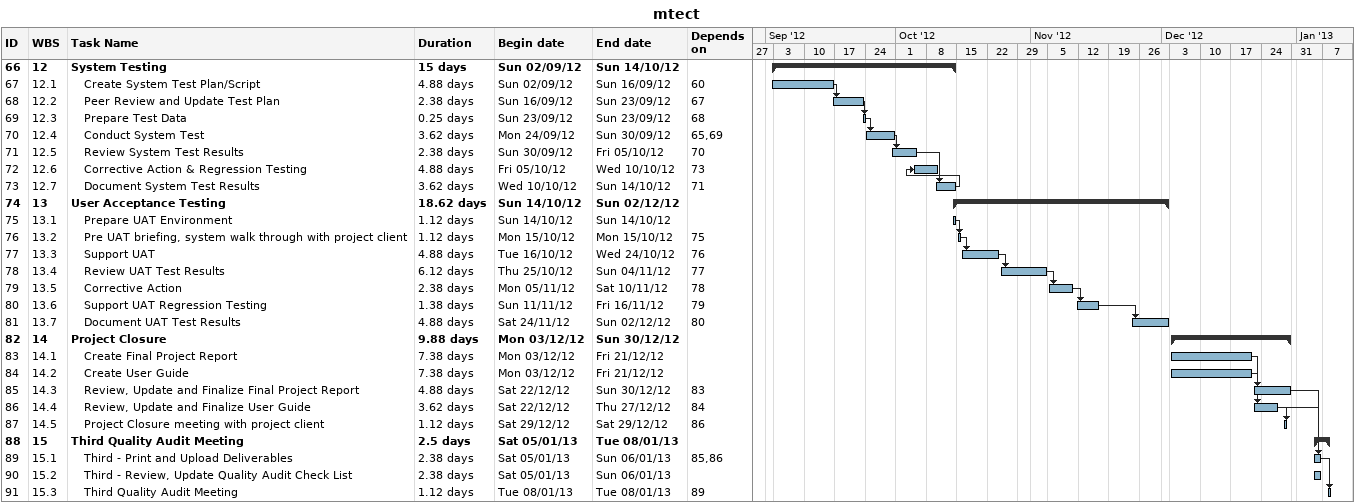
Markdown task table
mtect

| ID | WBS | Task | Duration | Start | Finish | Predecessors |
|---|---|---|---|---|---|---|
| 66 | 12 | **System Testing** | 15d | 2012-09-02 | 2012-10-14 |  |
| 67 | 12.1 | Create System Test Plan/Script | 4.88d | 2012-09-02 | 2012-09-16 | 60 |
| 68 | 12.2 | Peer Review and Update Test Plan | 2.38d | 2012-09-16 | 2012-09-23 | 67 |
| 69 | 12.3 | Prepare Test Data | 0.25d | 2012-09-23 | 2012-09-23 | 68 |
| 70 | 12.4 | Conduct System Test | 3.62d | 2012-09-24 | 2012-09-30 | 65, 69 |
| 71 | 12.5 | Review System Test Results | 2.38d | 2012-09-30 | 2012-10-05 | 70 |
| 72 | 12.6 | Corrective Action & Regression Testing | 4.88d | 2012-10-05 | 2012-10-10 | 73 |
| 73 | 12.7 | Document System Test Results | 3.62d | 2012-10-10 | 2012-10-14 | 71 |
| 74 | 13 | **User Acceptance Testing** | 18.62d | 2012-10-14 | 2012-12-02 |  |
| 75 | 13.1 | Prepare UAT Environment | 1.12d | 2012-10-14 | 2012-10-14 |  |
| 76 | 13.2 | Pre UAT briefing, system walk through with project client | 1.12d | 2012-10-15 | 2012-10-15 | 75 |
| 77 | 13.3 | Support UAT | 4.88d | 2012-10-16 | 2012-10-24 | 76 |
| 78 | 13.4 | Review UAT Test Results | 6.12d | 2012-10-25 | 2012-11-04 | 77 |
| 79 | 13.5 | Corrective Action | 2.38d | 2012-11-05 | 2012-11-10 | 78 |
| 80 | 13.6 | Support UAT Regression Testing | 1.38d | 2012-11-11 | 2012-11-16 | 79 |
| 81 | 13.7 | Document UAT Test Results | 4.88d | 2012-11-24 | 2012-12-02 | 80 |
| 82 | 14 | **Project Closure** | 9.88d | 2012-12-03 | 2012-12-30 |  |
| 83 | 14.1 | Create Final Project Report | 7.38d | 2012-12-03 | 2012-12-21 |  |
| 84 | 14.2 | Create User Guide | 7.38d | 2012-12-03 | 2012-12-21 |  |
| 85 | 14.3 | Review, Update and Finalize Final Project Report | 4.88d | 2012-12-22 | 2012-12-30 | 83 |
| 86 | 14.4 | Review, Update and Finalize User Guide | 3.62d | 2012-12-22 | 2012-12-27 | 84 |
| 87 | 14.5 | Project Closure meeting with project client | 1.12d | 2012-12-29 | 2012-12-29 | 86 |
| 88 | 15 | **Third Quality Audit Meeting** | 2.5d | 2013-01-05 | 2013-01-08 |  |
| 89 | 15.1 | Third - Print and Upload Deliverables | 2.38d | 2013-01-05 | 2013-01-06 | 85, 86 |
| 90 | 15.2 | Third - Review, Update Quality Audit Check List | 2.38d | 2013-01-05 | 2013-01-06 |  |
| 91 | 15.3 | Third Quality Audit Meeting | 1.12d | 2013-01-08 | 2013-01-08 | 89 |
